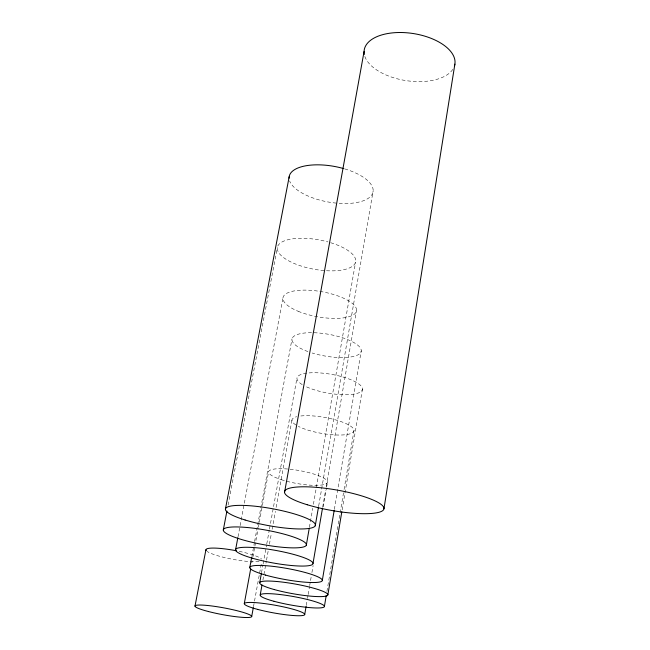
<?xml version="1.0" encoding="UTF-8"?>
<svg xmlns="http://www.w3.org/2000/svg" width="650" height="650" viewBox="0 0 650 650"><rect width="100%" height="100%" fill="white"/><g stroke="black" fill="none" stroke-linecap="round" stroke-linejoin="round"><path stroke-width="0.49" stroke-dasharray="3.25 2.44" d="M334.352 509.429L361.254 350.805M326.926 591.403L343.915 490.482M344.077 489.483L354.006 430.527M342.136 509.901L362.432 389.123M318.687 505.927L373.157 190.913M322.644 507.349L325.569 490.344M326.259 486.338L356.558 310.253M306.28 605.394L307.304 599.422M307.474 598.431L307.986 595.441M308.157 594.449L309.53 586.487M309.701 585.488L310.383 581.506M310.554 580.515L311.236 576.534M311.927 572.553L313.121 565.589M323.221 506.87L326.471 487.963M326.641 486.972L327.494 481.991M309.416 527.304L312.723 508.308M313.414 504.311L355.526 262.364M262.909 580.06L266.346 561.145M266.524 560.146L268.149 551.192M269.417 544.221L271.408 533.268M272.131 529.287L275.381 511.363M276.104 507.382L292.012 419.762M253.5 606.669L261.617 562.161M261.519 572.723L262.966 564.769M263.144 563.769L266.589 544.879M266.768 543.887L269.303 529.961M269.482 528.97L297.009 377.821M251.842 556.449L254.418 542.482M254.605 541.483L292.012 338.902M251.786 562.941L252.151 560.958M252.882 556.993L254.711 547.072M254.898 546.081L258.188 528.231M258.367 527.239L259.098 523.266M259.285 522.275L262.21 506.407M262.397 505.416L268.613 471.697M238.03 536.754L283.018 297.668M228.069 505.082L277.363 247.593M452.814 69.355A45.874 23.814 8.8 0 1 406.445 80.673A45.874 23.814 8.8 0 1 364.78 56.225M344.76 168.911A42.608 18.054 10.4 0 1 373.076 191.693A42.608 18.054 10.4 0 1 339.186 203.352M336.31 203.117A42.608 18.054 10.4 0 1 289.616 180.887M330.663 242.71A39.796 14.885 10.4 0 1 341.908 270.067A39.796 14.885 10.4 0 1 278.111 251.615A39.796 14.885 10.4 0 1 327.941 241.922M307.905 351.569A35.141 11.018 10 0 1 309.254 332.711A35.141 11.018 10 0 1 361.221 350.09A35.141 11.018 10 0 1 312.146 352.991M302.234 384.613A33.207 9.547 9.9 0 1 325.634 373.474A33.207 9.547 9.9 0 1 360.677 391.804A33.207 9.547 9.9 0 1 306.589 386.888M300.844 415.976A31.468 8.125 9.9 0 1 345.751 423.483A31.468 8.125 9.9 0 1 342.94 434.939A31.468 8.125 9.9 0 1 298.301 426.335M295.904 424.97A31.468 8.125 9.9 0 1 296.684 416.691M259.058 561.511A28.511 4.534 10.5 0 1 231.514 559.065A28.511 4.534 10.5 0 1 207.074 551.371M239.168 551.33A28.511 4.534 10.5 0 1 261.56 559.081M298.188 311.285A37.326 12.707 10.2 0 0 356.371 311.366A37.326 12.707 10.2 0 0 304.72 290.111A37.326 12.707 10.2 0 0 298.188 311.285M281.255 479.668A29.908 6.581 10.1 0 0 327.397 482.568A29.908 6.581 10.1 0 0 285.456 468.853A29.908 6.581 10.1 0 0 281.255 479.668"/><path stroke-width="0.97" d="M383.947 508.804L454.878 64.139M322.335 580.263L334.181 510.429M324.407 606.393L326.251 595.4M327.884 594.75L341.803 511.899M315.25 525.761L318.516 506.927M313.007 563.379L322.473 508.349M304.736 614.347L306.109 606.393M306.312 545.236A42.218 7.378 10.3 0 0 246.553 527.451A42.218 7.378 10.3 0 0 241.694 539.549A42.218 7.378 10.3 0 0 306.312 545.236L309.238 528.304M260.203 594.994L262.007 585.041M284.537 492.432L364.081 51.48M251.688 616.558L253.313 607.653M259.707 582.668L261.341 573.714M249.811 567.426L251.656 557.448M244.286 603.606L250.689 568.896M235.592 549.705L237.835 537.753M225.42 509.104L289.177 176.759M223.307 529.937L226.923 511.054M194.992 606.117L205.92 549.827M364.325 54.494A45.874 23.814 8.8 0 1 411.036 33.223A45.874 23.814 8.8 0 1 454.366 66.211M289.096 178.214A42.608 18.054 10.4 0 1 343.777 168.626M206.221 550.574A28.511 4.534 10.5 0 1 236.47 550.778M307.239 504.741A50.44 10.506 9.8 0 0 383.906 508.991A50.44 10.506 9.8 0 0 311.577 487.021A50.44 10.506 9.8 0 0 307.239 504.741M245.099 520A45.711 8.653 10.3 0 0 315.283 525.688A45.711 8.653 10.3 0 0 250.843 505.822A45.711 8.653 10.3 0 0 245.099 520M252.566 558.253A39.325 6.402 10.2 0 0 312.91 563.948A39.325 6.402 10.2 0 0 257.4 547.861A39.325 6.402 10.2 0 0 252.566 558.253M265.517 575.079A36.839 5.614 10.2 0 0 322.229 580.751A36.839 5.614 10.2 0 0 270.449 566.093A36.839 5.614 10.2 0 0 265.517 575.079M274.349 589.582A34.629 4.964 10.1 0 0 327.771 595.181A34.629 4.964 10.1 0 0 279.224 581.734A34.629 4.964 10.1 0 0 274.349 589.582M274.056 601.299A32.614 4.404 10.1 0 0 324.301 606.775A32.614 4.404 10.1 0 0 278.509 594.36A32.614 4.404 10.1 0 0 274.056 601.299M257.684 609.408A30.712 3.908 10.2 0 0 304.679 614.697A30.712 3.908 10.2 0 0 261.154 603.168A30.712 3.908 10.2 0 0 257.684 609.408M208.463 611.536A28.836 3.437 10.5 0 0 251.704 616.525A28.836 3.437 10.5 0 0 209.893 605.743A28.836 3.437 10.5 0 0 208.463 611.536"/></g></svg>
